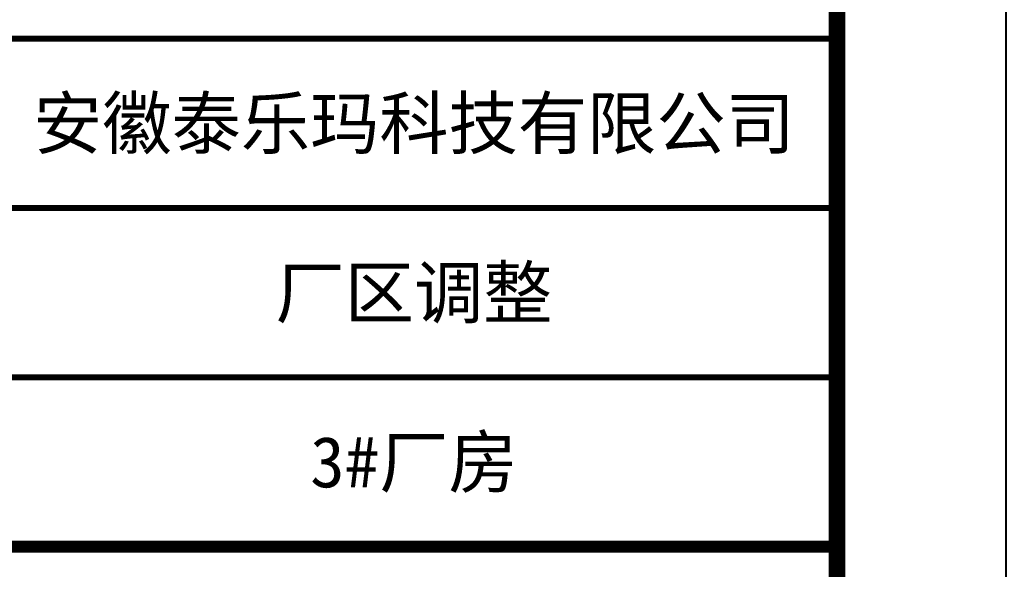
# Model space of a CAD drawing. Extents: x 12300 to 361047, y -1498650 to 1244242.
# Drawn here: x 283617 to 289447, y -69987 to -66743 of the extents above; entities that cross this region are included whole.
import ezdxf
from ezdxf.enums import TextEntityAlignment as Align

# ---------------------------------------------------------------- set-up
doc = ezdxf.new("R2010")
doc.units = 0
doc.header["$LTSCALE"] = 1000
doc.header["$MEASUREMENT"] = 0
doc.layers.get('0').update_dxf_attribs({"color": 8, "linetype": 'CONTINUOUS'})
doc.layers.add('BZ_标准图框', color=8, linetype='CONTINUOUS')
doc.layers.add('TWT_TITLE', color=7, linetype='CONTINUOUS')
doc.styles.add('ht', font='simhei.ttf', dxfattribs={"width": 0.8})

# ---------------------------------------------------------------- blocks, each defined once
blk = doc.blocks.new('A2-TQ-CF')
at = {"layer": 'BZ_标准图框', "color": 3}
for points, const_width in [([(91974.9, -145365.5), (98974.9, -145365.5)], 35), ([(91974.9, -146365.5), (98974.9, -146365.5)], 35), ([(91974.9, -147365.5), (98974.9, -147365.5)], 35), ([(91974.9, -148365.5), (98974.9, -148365.5)], 70)]:
    blk.add_lwpolyline(points, dxfattribs=dict(at, const_width=const_width))
at = {"layer": 'TWT_TITLE', "color": 3, "const_width": 80}
blk.add_lwpolyline([(98974.9, -155165.5), (98974.9, -115165.5)], dxfattribs=at)
at = {"layer": 'BZ_标准图框', "color": 3, "style": 'ht'}
for s, p in [('安徽泰乐玛科技有限公司', (96474.9, -145865.5)), ('厂区调整', (96474.9, -146865.5)), ('3#厂房', (96474.9, -147865.5))]:
    blk.add_text(s, height=300, dxfattribs=at).set_placement(p, align=Align.MIDDLE_CENTER)

msp = doc.modelspace()

# ---------------------------------------------------------------- linework, layer by layer
at = {"layer": 'TWT_TITLE', "color": 3}
msp.add_lwpolyline([(230046.8, -77653.9), (289446.8, -77653.9), (289446.8, -35653.9), (230046.8, -35653.9)], close=True, dxfattribs=at)
at = {"layer": 'TWT_TITLE', "color": 3, "const_width": 100}
msp.add_lwpolyline([(232546.8, -76653.9), (288446.8, -76653.9), (288446.8, -36653.9), (232546.8, -36653.9)], close=True, dxfattribs=at)

# ---------------------------------------------------------------- block references
msp.add_blockref('A2-TQ-CF', (189472, 78511.6))

doc.saveas('drawing.dxf')
